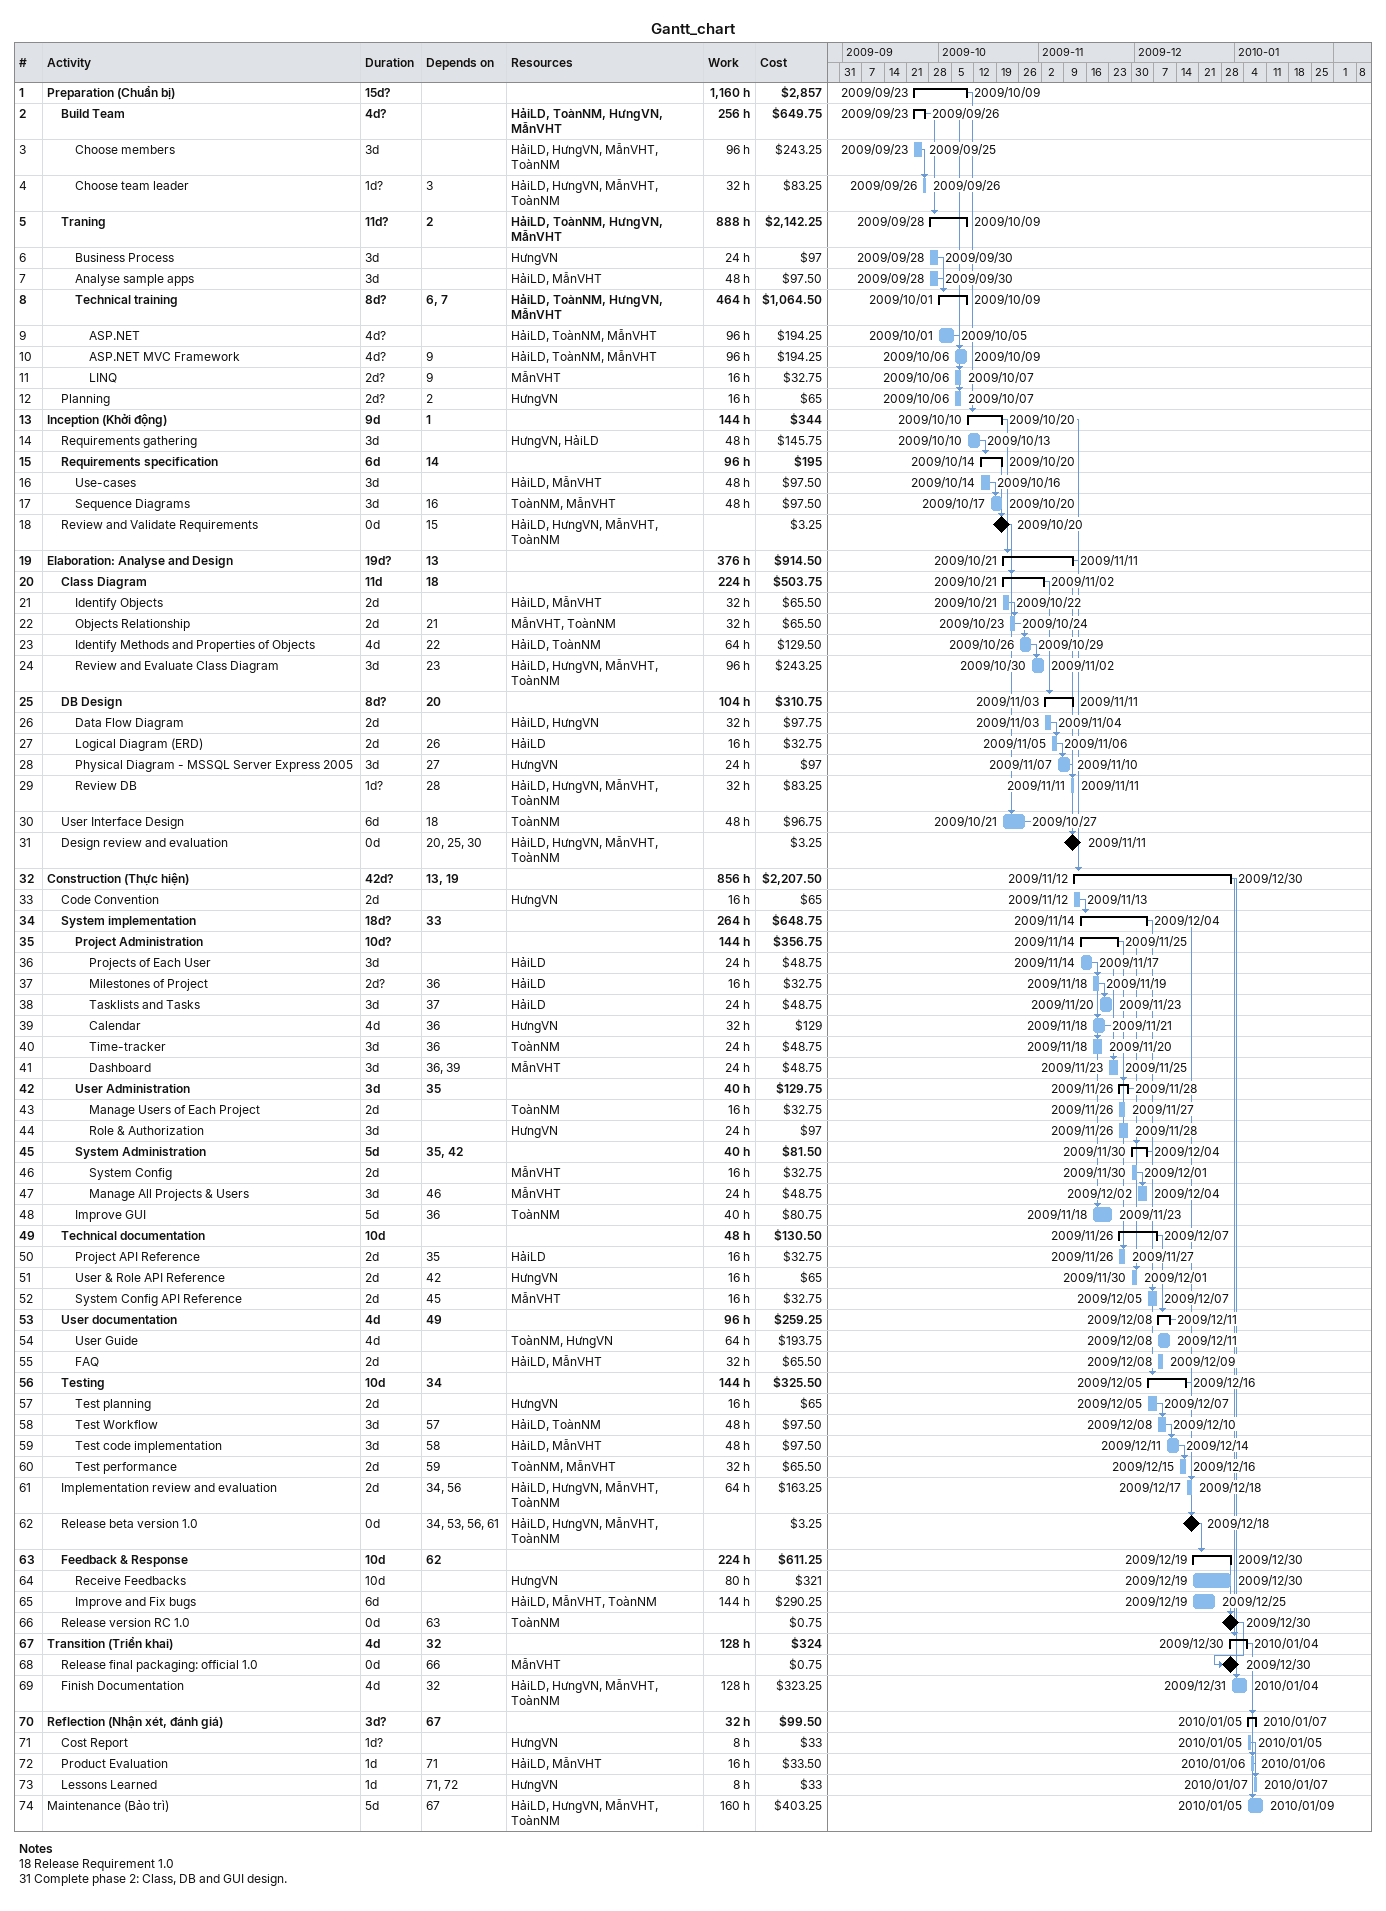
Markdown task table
Gantt_chart

| ID | Level | Task | Duration | Start | Finish | Predecessors | Resources | Work (h) | Cost ($) |
|---|---|---|---|---|---|---|---|---|---|
| 1 | 1 | **Preparation (Chuẩn bị)** | 15d? | 2009-09-23 | 2009-10-09 |  |  | 1160 | 2857 |
| 2 | 2 | **Build Team** | 4d? | 2009-09-23 | 2009-09-26 |  | HảiLD, ToànNM, HưngVN, MẫnVHT | 256 | 649.75 |
| 3 | 3 | Choose members | 3d | 2009-09-23 | 2009-09-25 |  | HảiLD, HưngVN, MẫnVHT, ToànNM | 96 | 243.25 |
| 4 | 3 | Choose team leader | 1d? | 2009-09-26 | 2009-09-26 | 3 | HảiLD, HưngVN, MẫnVHT, ToànNM | 32 | 83.25 |
| 5 | 2 | **Traning** | 11d? | 2009-09-28 | 2009-10-09 | 2 | HảiLD, ToànNM, HưngVN, MẫnVHT | 888 | 2142.25 |
| 6 | 3 | Business Process | 3d | 2009-09-28 | 2009-09-30 |  | HưngVN | 24 | 97 |
| 7 | 3 | Analyse sample apps | 3d | 2009-09-28 | 2009-09-30 |  | HảiLD, MẫnVHT | 48 | 97.50 |
| 8 | 3 | **Technical training** | 8d? | 2009-10-01 | 2009-10-09 | 6, 7 | HảiLD, ToànNM, HưngVN, MẫnVHT | 464 | 1064.50 |
| 9 | 4 | ASP.NET | 4d? | 2009-10-01 | 2009-10-05 |  | HảiLD, ToànNM, MẫnVHT | 96 | 194.25 |
| 10 | 4 | ASP.NET MVC Framework | 4d? | 2009-10-06 | 2009-10-09 | 9 | HảiLD, ToànNM, MẫnVHT | 96 | 194.25 |
| 11 | 4 | LINQ | 2d? | 2009-10-06 | 2009-10-07 | 9 | MẫnVHT | 16 | 32.75 |
| 12 | 2 | Planning | 2d? | 2009-10-06 | 2009-10-07 | 2 | HưngVN | 16 | 65 |
| 13 | 1 | **Inception (Khởi động)** | 9d | 2009-10-10 | 2009-10-20 | 1 |  | 144 | 344 |
| 14 | 2 | Requirements gathering | 3d | 2009-10-10 | 2009-10-13 |  | HưngVN, HảiLD | 48 | 145.75 |
| 15 | 2 | **Requirements specification** | 6d | 2009-10-14 | 2009-10-20 | 14 |  | 96 | 195 |
| 16 | 3 | Use-cases | 3d | 2009-10-14 | 2009-10-16 |  | HảiLD, MẫnVHT | 48 | 97.50 |
| 17 | 3 | Sequence Diagrams | 3d | 2009-10-17 | 2009-10-20 | 16 | ToànNM, MẫnVHT | 48 | 97.50 |
| 18 | 2 | Review and Validate Requirements | 0d | 2009-10-20 | 2009-10-20 | 15 | HảiLD, HưngVN, MẫnVHT, ToànNM |  | 3.25 |
| 19 | 1 | **Elaboration: Analyse and Design** | 19d? | 2009-10-21 | 2009-11-11 | 13 |  | 376 | 914.50 |
| 20 | 2 | **Class Diagram** | 11d | 2009-10-21 | 2009-11-02 | 18 |  | 224 | 503.75 |
| 21 | 3 | Identify Objects | 2d | 2009-10-21 | 2009-10-22 |  | HảiLD, MẫnVHT | 32 | 65.50 |
| 22 | 3 | Objects Relationship | 2d | 2009-10-23 | 2009-10-24 | 21 | MẫnVHT, ToànNM | 32 | 65.50 |
| 23 | 3 | Identify Methods and Properties of Objects | 4d | 2009-10-26 | 2009-10-29 | 22 | HảiLD, ToànNM | 64 | 129.50 |
| 24 | 3 | Review and Evaluate Class Diagram | 3d | 2009-10-30 | 2009-11-02 | 23 | HảiLD, HưngVN, MẫnVHT, ToànNM | 96 | 243.25 |
| 25 | 2 | **DB Design** | 8d? | 2009-11-03 | 2009-11-11 | 20 |  | 104 | 310.75 |
| 26 | 3 | Data Flow Diagram | 2d | 2009-11-03 | 2009-11-04 |  | HảiLD, HưngVN | 32 | 97.75 |
| 27 | 3 | Logical Diagram (ERD) | 2d | 2009-11-05 | 2009-11-06 | 26 | HảiLD | 16 | 32.75 |
| 28 | 3 | Physical Diagram - MSSQL Server Express 2005 | 3d | 2009-11-07 | 2009-11-10 | 27 | HưngVN | 24 | 97 |
| 29 | 3 | Review DB | 1d? | 2009-11-11 | 2009-11-11 | 28 | HảiLD, HưngVN, MẫnVHT, ToànNM | 32 | 83.25 |
| 30 | 2 | User Interface Design | 6d | 2009-10-21 | 2009-10-27 | 18 | ToànNM | 48 | 96.75 |
| 31 | 2 | Design review and evaluation | 0d | 2009-11-11 | 2009-11-11 | 20, 25, 30 | HảiLD, HưngVN, MẫnVHT, ToànNM |  | 3.25 |
| 32 | 1 | **Construction (Thực hiện)** | 42d? | 2009-11-12 | 2009-12-30 | 13, 19 |  | 856 | 2207.50 |
| 33 | 2 | Code Convention | 2d | 2009-11-12 | 2009-11-13 |  | HưngVN | 16 | 65 |
| 34 | 2 | **System implementation** | 18d? | 2009-11-14 | 2009-12-04 | 33 |  | 264 | 648.75 |
| 35 | 3 | **Project Administration** | 10d? | 2009-11-14 | 2009-11-25 |  |  | 144 | 356.75 |
| 36 | 4 | Projects of Each User | 3d | 2009-11-14 | 2009-11-17 |  | HảiLD | 24 | 48.75 |
| 37 | 4 | Milestones of Project | 2d? | 2009-11-18 | 2009-11-19 | 36 | HảiLD | 16 | 32.75 |
| 38 | 4 | Tasklists and Tasks | 3d | 2009-11-20 | 2009-11-23 | 37 | HảiLD | 24 | 48.75 |
| 39 | 4 | Calendar | 4d | 2009-11-18 | 2009-11-21 | 36 | HưngVN | 32 | 129 |
| 40 | 4 | Time-tracker | 3d | 2009-11-18 | 2009-11-20 | 36 | ToànNM | 24 | 48.75 |
| 41 | 4 | Dashboard | 3d | 2009-11-23 | 2009-11-25 | 36, 39 | MẫnVHT | 24 | 48.75 |
| 42 | 3 | **User Administration** | 3d | 2009-11-26 | 2009-11-28 | 35 |  | 40 | 129.75 |
| 43 | 4 | Manage Users of Each Project | 2d | 2009-11-26 | 2009-11-27 |  | ToànNM | 16 | 32.75 |
| 44 | 4 | Role & Authorization | 3d | 2009-11-26 | 2009-11-28 |  | HưngVN | 24 | 97 |
| 45 | 3 | **System Administration** | 5d | 2009-11-30 | 2009-12-04 | 35, 42 |  | 40 | 81.50 |
| 46 | 4 | System Config | 2d | 2009-11-30 | 2009-12-01 |  | MẫnVHT | 16 | 32.75 |
| 47 | 4 | Manage All Projects & Users | 3d | 2009-12-02 | 2009-12-04 | 46 | MẫnVHT | 24 | 48.75 |
| 48 | 3 | Improve GUI | 5d | 2009-11-18 | 2009-11-23 | 36 | ToànNM | 40 | 80.75 |
| 49 | 2 | **Technical documentation** | 10d | 2009-11-26 | 2009-12-07 |  |  | 48 | 130.50 |
| 50 | 3 | Project API Reference | 2d | 2009-11-26 | 2009-11-27 | 35 | HảiLD | 16 | 32.75 |
| 51 | 3 | User & Role API Reference | 2d | 2009-11-30 | 2009-12-01 | 42 | HưngVN | 16 | 65 |
| 52 | 3 | System Config API Reference | 2d | 2009-12-05 | 2009-12-07 | 45 | MẫnVHT | 16 | 32.75 |
| 53 | 2 | **User documentation** | 4d | 2009-12-08 | 2009-12-11 | 49 |  | 96 | 259.25 |
| 54 | 3 | User Guide | 4d | 2009-12-08 | 2009-12-11 |  | ToànNM, HưngVN | 64 | 193.75 |
| 55 | 3 | FAQ | 2d | 2009-12-08 | 2009-12-09 |  | HảiLD, MẫnVHT | 32 | 65.50 |
| 56 | 2 | **Testing** | 10d | 2009-12-05 | 2009-12-16 | 34 |  | 144 | 325.50 |
| 57 | 3 | Test planning | 2d | 2009-12-05 | 2009-12-07 |  | HưngVN | 16 | 65 |
| 58 | 3 | Test Workflow | 3d | 2009-12-08 | 2009-12-10 | 57 | HảiLD, ToànNM | 48 | 97.50 |
| 59 | 3 | Test code implementation | 3d | 2009-12-11 | 2009-12-14 | 58 | HảiLD, MẫnVHT | 48 | 97.50 |
| 60 | 3 | Test performance | 2d | 2009-12-15 | 2009-12-16 | 59 | ToànNM, MẫnVHT | 32 | 65.50 |
| 61 | 2 | Implementation review and evaluation | 2d | 2009-12-17 | 2009-12-18 | 34, 56 | HảiLD, HưngVN, MẫnVHT, ToànNM | 64 | 163.25 |
| 62 | 2 | Release beta version 1.0 | 0d | 2009-12-18 | 2009-12-18 | 34, 53, 56, 61 | HảiLD, HưngVN, MẫnVHT, ToànNM |  | 3.25 |
| 63 | 2 | **Feedback & Response** | 10d | 2009-12-19 | 2009-12-30 | 62 |  | 224 | 611.25 |
| 64 | 3 | Receive Feedbacks | 10d | 2009-12-19 | 2009-12-30 |  | HưngVN | 80 | 321 |
| 65 | 3 | Improve and Fix bugs | 6d | 2009-12-19 | 2009-12-25 |  | HảiLD, MẫnVHT, ToànNM | 144 | 290.25 |
| 66 | 2 | Release version RC 1.0 | 0d | 2009-12-30 | 2009-12-30 | 63 | ToànNM |  | 0.75 |
| 67 | 1 | **Transition (Triển khai)** | 4d | 2009-12-30 | 2010-01-04 | 32 |  | 128 | 324 |
| 68 | 2 | Release final packaging: official 1.0 | 0d | 2009-12-30 | 2009-12-30 | 66 | MẫnVHT |  | 0.75 |
| 69 | 2 | Finish Documentation | 4d | 2009-12-31 | 2010-01-04 | 32 | HảiLD, HưngVN, MẫnVHT, ToànNM | 128 | 323.25 |
| 70 | 1 | **Reflection (Nhận xét, đánh giá)** | 3d? | 2010-01-05 | 2010-01-07 | 67 |  | 32 | 99.50 |
| 71 | 2 | Cost Report | 1d? | 2010-01-05 | 2010-01-05 |  | HưngVN | 8 | 33 |
| 72 | 2 | Product Evaluation | 1d | 2010-01-06 | 2010-01-06 | 71 | HảiLD, MẫnVHT | 16 | 33.50 |
| 73 | 2 | Lessons Learned | 1d | 2010-01-07 | 2010-01-07 | 71, 72 | HưngVN | 8 | 33 |
| 74 | 1 | Maintenance (Bảo trì) | 5d | 2010-01-05 | 2010-01-09 | 67 | HảiLD, HưngVN, MẫnVHT, ToànNM | 160 | 403.25 |

Notes
- 18: Release Requirement 1.0
- 31: Complete phase 2: Class, DB and GUI design.
